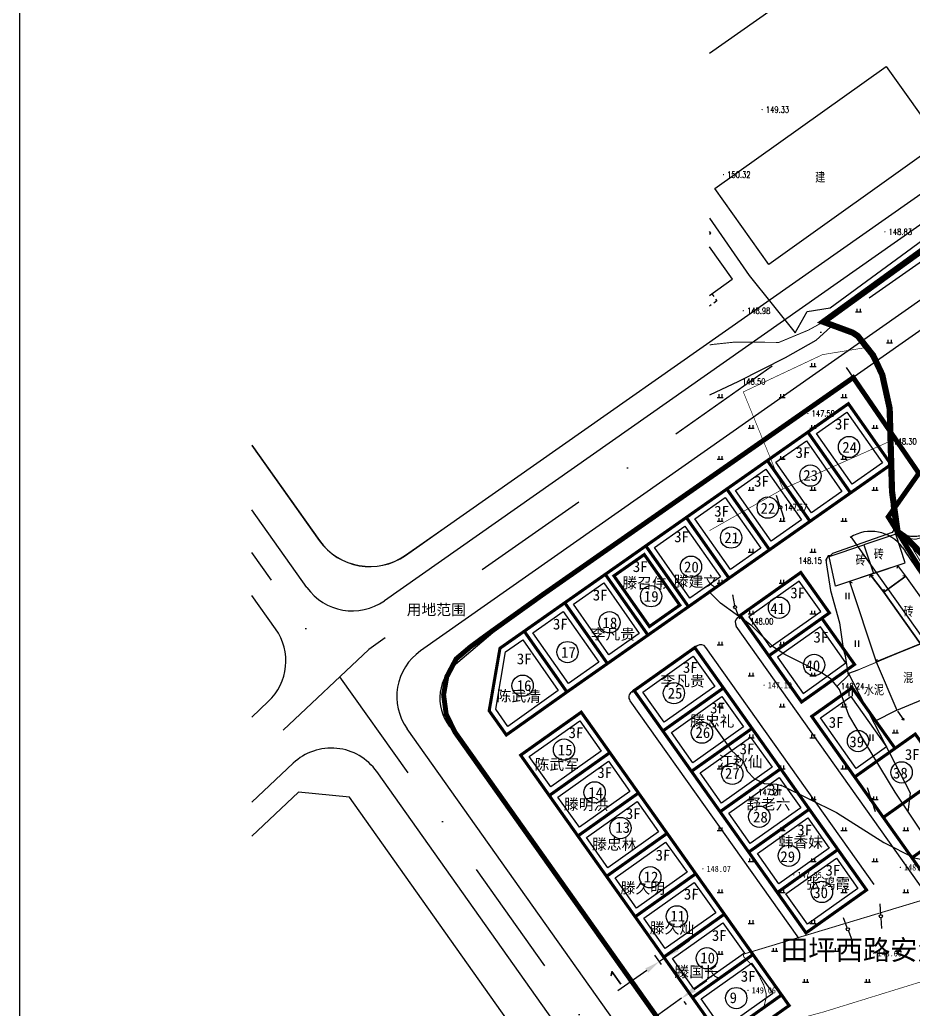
# Model space of a CAD drawing. Extents: x -809667 to 586099, y 3084146 to 3634412.
# Drawn here: x 381543.4 to 381687.8, y 3085618.6 to 3085778.5 of the extents above; entities that cross this region are included whole.
import ezdxf
from ezdxf.enums import TextEntityAlignment as Align

# ---------------------------------------------------------------- set-up
doc = ezdxf.new("R2010")
doc.units = 0
doc.header["$LTSCALE"] = 0.5
doc.header["$PDSIZE"] = 0.2
for name, pattern in [('DASHDOT', [25.4, 12.7, -6.35, 0, -6.35]), ('X3', [5, 4, -1]), ('X5', [3, 2, -1]), ('X9', [10, 6, -2, 0, -2])]:
    doc.linetypes.add(name, pattern=pattern)
doc.layers.get('0').update_dxf_attribs({"linetype": 'CONTINUOUS'})
doc.layers.get('Defpoints').update_dxf_attribs({"linetype": 'CONTINUOUS'})
for name, color, linetype in [('0-人行道线', 46, 'CONTINUOUS'), ('dxt', 252, 'CONTINUOUS'), ('GCD', 252, 'CONTINUOUS'), ('RD-中线', 1, 'DASHDOT'), ('RD-侧石线', 5, 'CONTINUOUS'), ('RD-红线', 7, 'CONTINUOUS'), ('TX-图例', 7, 'CONTINUOUS'), ('XG-规划建筑', 7, 'CONTINUOUS'), ('平面线', 7, 'CONTINUOUS'), ('文字', 7, 'CONTINUOUS'), ('新测范围线', 1, 'CONTINUOUS'), ('道路', 4, 'CONTINUOUS')]:
    doc.layers.add(name, color=color, linetype=linetype)
doc.styles.add('DIMHT', font='simhei.ttf', dxfattribs={"width": 0.8})
doc.styles.add('DIMST', font='', dxfattribs={"width": 0.8})
doc.styles.add('HZ', font='', dxfattribs={"width": 0.8})
doc.styles.get("Standard").update_dxf_attribs({"font": 'rs.shx', "bigfont": 'hztxt.shx'})
doc.styles.add('宋体', font='')
doc.styles.get('DIMST').set_extended_font_data('SimSun')
doc.styles.get('HZ').set_extended_font_data('NSimSun')
doc.styles.get('宋体').set_extended_font_data('SimSun')
doc.linetypes.add('10421', pattern='A,2,[150,AAA.SHX,S=1,R=0,X=0,Y=1],1e-11', length=2)
doc.linetypes.add('1161', pattern='A,0,[149,AAA.SHX,S=0.15,R=0,X=0,Y=0],-1.6', length=1.6)
doc.linetypes.add('443', pattern='A,5,[169,AAA.SHX,S=0.83,R=0,X=0,Y=0],5', length=10)
doc.linetypes.add('445', pattern='A,8,-0.5,[147,AAA.SHX,S=1,R=0,X=0,Y=0],-1.5', length=10)
doc.dimstyles.new('ISO-25', dxfattribs={"dimtxt": 2.5, "dimasz": 2.5, "dimexe": 1.25, "dimexo": 0.625, "dimtad": 1, "dimtxsty": 'Standard', "dimcen": 2.5, "dimadec": 0, "dimazin": 0, "dimtfac": 1, "dimtmove": 0, "dimatfit": 3, "dimfxl": 0, "dimarcsym": 0})

# ---------------------------------------------------------------- blocks, each defined once
blk = doc.blocks.new('gc170')
at = {"linetype": 'Continuous'}
blk.add_circle((0, 0), 0.5, dxfattribs=at)
blk = doc.blocks.new('gc013c')
at = {"linetype": 'Continuous'}
blk.add_line((0.5, 0), (4, 0), dxfattribs=at)
at = {"linetype": 'Continuous', "const_width": 0.15, "flags": 128}
blk.add_lwpolyline([(3.775, 0, 1), (3.925, 0, 1)], format="xyb", close=True, dxfattribs=at)
blk = doc.blocks.new('gc119')
at = {"color": 0}
for p, q in [((-1, 0), (1, 0)), ((-0.5, 1), (-0.5, 0)), ((0.5, 1), (0.5, 0))]:
    blk.add_line(p, q, dxfattribs=at)
blk = doc.blocks.new('gc121')
at = {"color": 0}
for p, q in [((-0.5, -1), (-0.5, 1)), ((0.5, -1), (0.5, 1))]:
    blk.add_line(p, q, dxfattribs=at)
blk = doc.blocks.new('gc013b')
at = {"linetype": 'Continuous'}
blk.add_line((0.5, 0), (4, 0), dxfattribs=at)
at = {"linetype": 'Continuous', "flags": 128}
blk.add_lwpolyline([(3.39, 0.35), (4, 0), (3.39, -0.35)], dxfattribs=at)
blk = doc.blocks.new('GC200')
at = {"color": 0, "linetype": 'Continuous', "const_width": 0.2, "flags": 128}
blk.add_lwpolyline([(-0.1, 0, 1), (0.1, 0, 1)], format="xyb", close=True, dxfattribs=at)
blk = doc.blocks.new('*D58')
at = {"layer": 'Defpoints', "color": 0, "linetype": 'ByBlock', "transparency": 16777216}
for p in [(381647.59, 3085626.92), (381647.46, 3085625.38), (381648.28, 3085625.96)]:
    blk.add_point(p, dxfattribs=at)
at = {"layer": '平面线', "color": 0, "linetype": 'ByBlock', "lineweight": -2, "transparency": 16777216}
for p, q in [((381649.63, 3085628.37), (381651.67, 3085629.82)), ((381647.92, 3085626.47), (381646.87, 3085627.94)), ((381647.1, 3085625.89), (381646.05, 3085627.37)), ((381647.59, 3085626.92), (381646.78, 3085626.35)), ((381644.74, 3085624.9), (381640.08, 3085621.6))]:
    blk.add_line(p, q, dxfattribs=at)
at = {"layer": '平面线', "color": 0, "linetype": 'ByBlock', "transparency": 16777216}
for points in [[(381649.39, 3085628.71), (381649.87, 3085628.03), (381647.59, 3085626.92)], [(381644.5, 3085625.24), (381644.98, 3085624.56), (381646.78, 3085626.35)]]:
    blk.add_solid(points, dxfattribs=at)
at = {"layer": '平面线', "color": 0, "linetype": 'ByBlock', "lineweight": -2, "transparency": 16777216, "insert": (381639.75, 3085623.66), "char_height": 2.5, "attachment_point": 5, "rotation": 35.3299}
blk.add_mtext('1', dxfattribs=at)
blk = doc.blocks.new('*D57')
at = {"layer": 'Defpoints', "color": 0, "linetype": 'ByBlock', "transparency": 16777216}
for p in [(381650.37, 3085620.41), (381650.37, 3085620.41), (381646.29, 3085617.52)]:
    blk.add_point(p, dxfattribs=at)
at = {"layer": '平面线', "color": 0, "linetype": 'ByBlock', "lineweight": -2, "transparency": 16777216}
for p, q in [((381652.41, 3085621.86), (381654.45, 3085623.3)), ((381650.37, 3085620.41), (381646.29, 3085617.52)), ((381650.73, 3085619.9), (381651.09, 3085619.39)), ((381646.65, 3085617.01), (381647.01, 3085616.5)), ((381644.25, 3085616.07), (381636.92, 3085610.88))]:
    blk.add_line(p, q, dxfattribs=at)
at = {"layer": '平面线', "color": 0, "linetype": 'ByBlock', "transparency": 16777216}
for points in [[(381652.17, 3085622.2), (381652.65, 3085621.52), (381650.37, 3085620.41)], [(381644.01, 3085616.41), (381644.49, 3085615.73), (381646.29, 3085617.52)]]:
    blk.add_solid(points, dxfattribs=at)
at = {"layer": '平面线', "color": 0, "linetype": 'ByBlock', "lineweight": -2, "transparency": 16777216, "insert": (381638.48, 3085614.28), "char_height": 2.5, "attachment_point": 5, "rotation": 35.329}
blk.add_mtext('5.0', dxfattribs=at)

msp = doc.modelspace()

# ---------------------------------------------------------------- linework, layer by layer
at = {"color": 8, "linetype": 'X9', "const_width": 0.8}
msp.add_lwpolyline([(381688.612, 3085557.847), (381613.748, 3085663.416), (381612.332, 3085666.309), (381611.908, 3085669.443), (381612.419, 3085672.365), (381613.949, 3085675.258), (381616.248, 3085677.207), (381618.117, 3085678.583), (381619.83, 3085679.826), (381627.879, 3085685.598), (381678.11, 3085720.709), (381688.717, 3085705.242), (381683.758, 3085698.203), (381694.557, 3085680.778)], dxfattribs=at)
at = {"layer": '0-人行道线', "linetype": 'Continuous', "flags": 128}
msp.add_lwpolyline([(381779.809, 3085792.095), (381622.358, 3085681.595)], dxfattribs=at)
at = {"layer": 'dxt', "color": 252, "linetype": 'Continuous'}
for p, q in [((381685.319, 3085690.36), (381685.17, 3085689.883)), ((381680.857, 3085688.871), (381680.712, 3085688.393)), ((381680.857, 3085688.871), (381681.336, 3085688.725)), ((381686.633, 3085688.598), (381686.139, 3085688.676)), ((381677.487, 3085687.746), (381677.934, 3085687.523)), ((381683.039, 3085686.046), (381683.113, 3085686.54)), ((381681.827, 3085674.781), (381682.035, 3085675.236))]:
    msp.add_line(p, q, dxfattribs=at)
at = {"layer": 'dxt', "color": 252, "linetype": '445', "elevation": -858.801, "flags": 128}
msp.add_lwpolyline([(381654.883, 3085746.471), (381661.278, 3085737.187), (381668.743, 3085727.948), (381670.662, 3085731.379), (381674.375, 3085732), (381709.977, 3085758.099), (381714.219, 3085762.5), (381722.188, 3085766.75), (381738.477, 3085779.421), (381742.016, 3085784.921), (381742.41, 3085793.17), (381740.642, 3085811.501), (381734.152, 3085821.911), (381727.781, 3085842.5), (381726.313, 3085846.5), (381723.094, 3085856), (381720.781, 3085865), (381715.969, 3085881.25), (381715.688, 3085882.75), (381704.233, 3085903.144), (381697.463, 3085915.539), (381680.146, 3085947.558), (381671.12, 3085960.329), (381663.034, 3085967.466), (381658.145, 3085967.841), (381654.883, 3085966.997)], dxfattribs=at)
at = {"layer": 'dxt', "color": 252, "linetype": 'Continuous', "flags": 128}
msp.add_lwpolyline([(381654.883, 3085791.107), (381666.094, 3085799), (381674.57, 3085786.961), (381654.883, 3085773.1)], dxfattribs=at)
for points, elevation in [([(381655.719, 3085751.25), (381683.406, 3085771), (381692.148, 3085758.744), (381664.461, 3085738.994)], -862.236), ([(381686.518, 3085690.76), (381684.971, 3085695.397), (381679.841, 3085693.686), (381681.388, 3085689.048)], 60.58), ([(381675.244, 3085686.998), (381674.214, 3085691.808), (381679.841, 3085693.686), (381681.388, 3085689.048)], 60.58), ([(381681.827, 3085674.781), (381688.96, 3085677.711), (381683.039, 3085686.046), (381680.857, 3085688.871), (381677.487, 3085687.746)], 60.58), ([(381681.827, 3085674.781), (381685.143, 3085666.989), (381691.258, 3085669.478), (381689.666, 3085673.432), (381694.763, 3085675.483), (381693.165, 3085679.403)], 60.58)]:
    msp.add_lwpolyline(points, close=True, dxfattribs=dict(at, elevation=elevation))
at = {"layer": 'dxt', "color": 252, "linetype": '10421', "flags": 128}
msp.add_lwpolyline([(381685.425, 3085696.252, 0.0265011), (381685.635, 3085695.971, 0.043553), (381685.785, 3085695.82, 0.0654394), (381686.612, 3085695.291, 0.0850163), (381687.343, 3085695.09, 0.0425752), (381688.178, 3085695.078, 0.0401944), (381689.052, 3085695.211, 0.0141113), (381689.944, 3085695.448, 0.0043476), (381692.808, 3085696.324, 0.0144828), (381696.338, 3085697.55, 0.0082286), (381702.446, 3085699.988, 0.0608419), (381707.715, 3085702.989, 0.0485335), (381713.34, 3085708.086, 0.0593899), (381715.928, 3085711.72, 0.06318), (381717.461, 3085715.625, 0.1455666), (381717.308, 3085719.337, -0.1345724), (381717.056, 3085723.336, -0.153507), (381719.311, 3085727.372, 0.132719), (381722.09, 3085731.904, 0.1594166), (381721.944, 3085736.783, -0.1825532), (381722.009, 3085741.077, -0.1805277), (381724.876, 3085744.26, 0.130905), (381729.172, 3085748.187, 0.2120466), (381730.201, 3085754.903, -0.191841), (381730.467, 3085757.246, -0.1034024)], format="xyb", dxfattribs=at)
at = {"layer": 'dxt', "color": 252, "linetype": 'Continuous', "elevation": -867.85, "flags": 128}
for points in [[(381654.883, 3085743.889), (381655.087, 3085744.035), (381654.883, 3085744.32)], [(381654.883, 3085733.974), (381658.555, 3085736.597), (381658.59, 3085736.622), (381654.883, 3085741.812)]]:
    msp.add_lwpolyline(points, dxfattribs=at)
at = {"layer": 'dxt', "color": 252, "linetype": 'X5', "elevation": -867.139, "flags": 128}
msp.add_lwpolyline([(381654.883, 3085733.974), (381655.26, 3085734.243), (381656.083, 3085733.091), (381654.883, 3085732.234)], dxfattribs=at)
at = {"layer": 'dxt', "color": 252, "linetype": 'X3', "const_width": 0.15, "flags": 128}
for points in [[(381685.28, 3085695.794), (381684.377, 3085702.293), (381683.996, 3085715.717), (381683.683, 3085717.656), (381682.797, 3085721.176), (381681.332, 3085724.289), (381678.846, 3085727.431), (381677.997, 3085727.978), (381673.598, 3085729.555), (381673.294, 3085729.711), (381670.841, 3085728.369), (381666.1, 3085726.397), (381658.945, 3085726.443), (381655.276, 3085726.052), (381654.883, 3085725.965)], [(381717.498, 3085714.124), (381716.046, 3085711.493), (381715.564, 3085710.076), (381715.094, 3085709.218), (381714.232, 3085708.275), (381713.008, 3085706.64), (381706.61, 3085701.379), (381701.886, 3085699.507), (381700.366, 3085698.666), (381694.287, 3085696.376), (381688.175, 3085694.578), (381686.738, 3085694.758), (381685.28, 3085695.794)], [(381686.738, 3085694.758), (381690.4, 3085688.56), (381694.287, 3085683.23), (381696.758, 3085677.826), (381700.011, 3085670.904), (381704.12, 3085661.891), (381707.987, 3085654.031), (381712.923, 3085645.894), (381716.727, 3085638.638), (381722.263, 3085629.579), (381727.146, 3085619.944), (381728.209, 3085617.181), (381728.209, 3085617.181)], [(381660.536, 3085627.595), (381695.32, 3085638.09)], [(381660.536, 3085627.595), (381660.331, 3085627.474), (381660.425, 3085627.112), (381662.066, 3085625.411), (381662.993, 3085623.877), (381663.648, 3085622.558), (381664.026, 3085621.227), (381664.048, 3085620.529), (381663.687, 3085619.066), (381662.995, 3085618.257), (381662.373, 3085617.966)]]:
    msp.add_lwpolyline(points, dxfattribs=at)
at = {"layer": 'dxt', "color": 252, "linetype": '10421'}
for points in [[(381674.508, 3085728.894), (381672.041, 3085726.703), (381667.099, 3085723.924), (381659.546, 3085720.075), (381654.883, 3085717.874)], [(381684.685, 3085696.289), (381684.528, 3085698.461), (381684.305, 3085699.997), (381684.119, 3085702.618), (381683.838, 3085715.307), (381682.852, 3085720.039), (381682.479, 3085721.388), (381680.128, 3085725.554), (381678.103, 3085727.639), (381673.967, 3085729.093), (381673.1, 3085729.579)], [(381684.685, 3085696.289), (381684.665, 3085696.094), (381684.382, 3085695.69), (381674.773, 3085692.27), (381674.438, 3085691.978), (381674.076, 3085691.908), (381673.671, 3085691.235), (381673.763, 3085690.438), (381674.457, 3085686.315), (381675.874, 3085681.059), (381676.493, 3085676.957)]]:
    msp.add_lwpolyline(points, dxfattribs=at)
at = {"layer": 'dxt', "color": 252, "linetype": 'Continuous', "const_width": 0.1, "flags": 128}
for points in [[(381680.128, 3085725.554), (381673.153, 3085724.419), (381660.346, 3085718.394), (381666.756, 3085702.712), (381683.984, 3085710.393)], [(381666.756, 3085702.712), (381654.883, 3085695.985)], [(381668.026, 3085616.776), (381673.368, 3085618.224), (381688.765, 3085622.984), (381694.263, 3085624.297), (381699.035, 3085625.762), (381701.887, 3085626.164)]]:
    msp.add_lwpolyline(points, dxfattribs=at)
at = {"layer": 'dxt', "color": 252, "linetype": 'Continuous', "flags": 128}
for points in [[(381683.039, 3085686.046), (381686.633, 3085688.598), (381685.319, 3085690.36), (381680.857, 3085688.871)], [(381688.96, 3085677.711), (381693.165, 3085679.403), (381686.633, 3085688.598), (381683.039, 3085686.046)]]:
    msp.add_lwpolyline(points, close=True, dxfattribs=at)
at = {"layer": 'dxt', "color": 252, "linetype": '10421', "elevation": 146.9, "flags": 128}
msp.add_lwpolyline([(381693.396, 3085642.614), (381692.928, 3085642.849), (381689.968, 3085646.129), (381684.895, 3085653.707), (381680.073, 3085661.612), (381677.386, 3085666.162), (381675.876, 3085670.302), (381674.526, 3085671.973), (381673.003, 3085673.013), (381667.074, 3085675.939), (381665.247, 3085677.133), (381661.748, 3085680.613), (381656.677, 3085684.278), (381654.883, 3085686.057)], dxfattribs=at)
at = {"layer": 'dxt', "color": 252, "linetype": '443', "const_width": 0.15, "flags": 128}
msp.add_lwpolyline([(381678.84, 3085673.447), (381688.96, 3085677.711)], dxfattribs=at)
at = {"layer": 'dxt', "color": 252, "linetype": '10421', "flags": 128}
for points in [[(381675.518, 3085670.837), (381677.324, 3085672.643), (381676.844, 3085675.773), (381676.493, 3085676.957)], [(381677.363, 3085672.905), (381687.33, 3085653.619), (381686.933, 3085650.504)]]:
    msp.add_lwpolyline(points, dxfattribs=at)
at = {"layer": 'dxt', "color": 252, "linetype": '1161', "flags": 128}
msp.add_lwpolyline([(381678.84, 3085673.447), (381677.363, 3085672.905)], dxfattribs=at)
at = {"layer": 'dxt', "color": 252, "linetype": '1161', "elevation": 60.58, "flags": 128}
msp.add_lwpolyline([(381685.143, 3085666.989), (381681.416, 3085665.063)], dxfattribs=at)
at = {"layer": 'dxt', "color": 252, "linetype": '10421', "elevation": 147.11}
msp.add_lwpolyline([(381654.883, 3085665.39), (381658.451, 3085660.432), (381660.321, 3085658.729), (381660.975, 3085657.115), (381662.113, 3085655.916), (381663.72, 3085655.135), (381665.717, 3085655.032), (381666.68, 3085654.757), (381675.413, 3085650.452), (381683.057, 3085645.569), (381687.982, 3085643.119), (381690.593, 3085642.578), (381691.554, 3085642.735), (381692.499, 3085643.241)], dxfattribs=at)
at = {"layer": 'RD-中线', "ltscale": 3}
for points in [[(381915.162, 3085898.084), (381915.162, 3085898.084), (381599.832, 3085676.783), (381580.938, 3085658.997)], [(381716.617, 3085501), (381580.938, 3085692.42)]]:
    msp.add_lwpolyline(points, dxfattribs=at)
at = {"layer": 'RD-侧石线', "ltscale": 3}
for points in [[(381589.818, 3085686.811), (381580.938, 3085699.338)], [(381584.757, 3085680.115), (381580.938, 3085685.502)]]:
    msp.add_lwpolyline(points, dxfattribs=at)
at = {"layer": 'RD-侧石线', "color": 8}
for points in [[(381589.818, 3085686.811, 0.4128462), (381602.333, 3085684.648, 0.4128462)], [(381608.185, 3085676.536, 0.4155823), (381606.012, 3085663.963, 0.4155823)]]:
    msp.add_lwpolyline(points, format="xyb", dxfattribs=at)
at = {"layer": 'RD-侧石线'}
for points in [[(381583.583, 3085668.355, 0.3741779), (381584.757, 3085680.115, 0.3741779)], [(381601.108, 3085657.046, 0.4554156), (381587.594, 3085658.395, 0.4554156)]]:
    msp.add_lwpolyline(points, format="xyb", dxfattribs=at)
at = {"layer": 'RD-侧石线', "flags": 128}
for points in [[(381583.583, 3085668.355), (381580.938, 3085665.865)], [(381587.594, 3085658.395), (381580.938, 3085652.129)]]:
    msp.add_lwpolyline(points, dxfattribs=at)
at = {"layer": 'RD-侧石线', "color": 8, "ltscale": 3}
for points in [[(381684.324, 3085553.478), (381606.012, 3085663.963)], [(381677.678, 3085549.018), (381601.108, 3085657.046)]]:
    msp.add_lwpolyline(points, dxfattribs=at)
at = {"layer": 'RD-红线', "flags": 128}
msp.add_lwpolyline([(381740.107, 3085786.226), (381612.016, 3085696.331)], dxfattribs=at)
at = {"layer": 'RD-红线'}
for points in [[(381580.938, 3085709.773), (381591.831, 3085694.409, 0.4128462), (381605.736, 3085692.006), (381611.996, 3085696.399), (381612.019, 3085696.366)], [(381580.938, 3085709.734), (381591.828, 3085694.374, 0.4128462), (381605.733, 3085691.971), (381611.993, 3085696.364), (381612.016, 3085696.331)]]:
    msp.add_lwpolyline(points, format="xyb", dxfattribs=at)
at = {"layer": 'RD-红线', "color": 8}
msp.add_lwpolyline([(381622.358, 3085681.595), (381622.367, 3085681.582), (381613.15, 3085673.782, 0.4156761), (381613.829, 3085663.313), (381688.657, 3085557.741)], format="xyb", dxfattribs=at)
at = {"layer": 'RD-红线'}
msp.add_lwpolyline([(381596.696, 3085652.893), (381588.459, 3085653.715), (381580.938, 3085646.635)], dxfattribs=at)
at = {"layer": 'RD-红线', "color": 8}
msp.add_lwpolyline([(381672.188, 3085546.386), (381596.696, 3085652.893)], dxfattribs=at)
at = {"layer": 'XG-规划建筑', "color": 8, "linetype": 'ByBlock', "lineweight": -2, "const_width": 0.5}
for points in [[(381677.327, 3085716.494), (381684.221, 3085706.672), (381677.673, 3085702.076), (381670.779, 3085711.897)], [(381670.779, 3085711.897), (381677.673, 3085702.076), (381671.125, 3085697.479), (381664.231, 3085707.301)], [(381664.231, 3085707.301), (381671.125, 3085697.479), (381664.577, 3085692.883), (381657.683, 3085702.705)], [(381657.683, 3085702.705), (381664.577, 3085692.883), (381658.03, 3085688.287), (381651.135, 3085698.109)], [(381651.135, 3085698.109), (381658.03, 3085688.287), (381651.482, 3085683.691), (381644.587, 3085693.512)], [(381644.587, 3085693.512), (381651.482, 3085683.691), (381644.934, 3085679.094), (381638.04, 3085688.916)], [(381644.343, 3085692.119), (381650.089, 3085683.935), (381645.178, 3085680.487), (381639.433, 3085688.672)], [(381638.04, 3085688.916), (381644.934, 3085679.094), (381638.386, 3085674.498), (381631.492, 3085684.32)], [(381659.839, 3085682.277), (381664.465, 3085675.75), (381674.255, 3085682.689), (381669.629, 3085689.216)], [(381631.492, 3085684.32), (381638.386, 3085674.498), (381631.838, 3085669.902), (381624.944, 3085679.724)], [(381624.944, 3085679.724), (381631.838, 3085669.902), (381622.048, 3085662.962), (381619.275, 3085666.874), (381621.019, 3085676.969)], [(381657.13, 3085670.551), (381647.34, 3085663.611), (381642.714, 3085670.138), (381652.504, 3085677.077)], [(381661.756, 3085664.024), (381651.966, 3085657.085), (381647.34, 3085663.611), (381657.13, 3085670.551)], [(381671.404, 3085665.96), (381677.931, 3085670.586), (381684.871, 3085660.796), (381678.344, 3085656.17)], [(381638.778, 3085660.112), (381628.987, 3085653.172), (381624.361, 3085659.699), (381634.151, 3085666.639)], [(381666.383, 3085657.497), (381656.593, 3085650.558), (381651.966, 3085657.085), (381661.756, 3085664.024)], [(381678.344, 3085656.17), (381682.97, 3085649.643), (381692.76, 3085656.583), (381688.134, 3085663.109)], [(381643.404, 3085653.585), (381633.614, 3085646.646), (381628.987, 3085653.172), (381638.778, 3085660.112)], [(381671.009, 3085650.971), (381661.219, 3085644.031), (381656.593, 3085650.558), (381666.383, 3085657.497)], [(381682.97, 3085649.643), (381687.596, 3085643.116), (381697.386, 3085650.056), (381692.76, 3085656.583)], [(381648.03, 3085647.059), (381638.24, 3085640.119), (381633.614, 3085646.646), (381643.404, 3085653.585)], [(381675.635, 3085644.444), (381665.845, 3085637.505), (381661.219, 3085644.031), (381671.009, 3085650.971)], [(381652.656, 3085640.532), (381642.866, 3085633.592), (381638.24, 3085640.119), (381648.03, 3085647.059)], [(381680.261, 3085637.917), (381670.471, 3085630.978), (381665.845, 3085637.505), (381675.635, 3085644.444)], [(381657.283, 3085634.005), (381647.493, 3085627.066), (381642.866, 3085633.592), (381652.656, 3085640.532)], [(381661.909, 3085627.478), (381652.119, 3085620.539), (381647.493, 3085627.066), (381657.283, 3085634.005)], [(381666.535, 3085620.952), (381656.745, 3085614.012), (381652.119, 3085620.539), (381661.909, 3085627.478)], [(381666.535, 3085620.952), (381667.748, 3085619.241), (381657.958, 3085612.302), (381656.745, 3085614.012)]]:
    msp.add_lwpolyline(points, close=True, dxfattribs=at)
at = {"layer": 'XG-规划建筑', "color": 8, "linetype": 'ByBlock', "lineweight": -2}
for points in [[(381677.083, 3085715.101), (381682.828, 3085706.916), (381677.917, 3085703.469), (381672.172, 3085711.653)], [(381670.535, 3085710.504), (381676.28, 3085702.32), (381671.369, 3085698.872), (381665.624, 3085707.057)], [(381663.987, 3085705.908), (381669.732, 3085697.723), (381664.821, 3085694.276), (381659.076, 3085702.461)], [(381657.439, 3085701.312), (381663.184, 3085693.127), (381658.274, 3085689.68), (381652.528, 3085697.865)], [(381650.891, 3085696.716), (381656.637, 3085688.531), (381651.726, 3085685.084), (381645.98, 3085693.268)], [(381637.796, 3085687.523), (381643.541, 3085679.338), (381638.63, 3085675.891), (381632.885, 3085684.076)], [(381631.248, 3085682.927), (381636.993, 3085674.742), (381632.082, 3085671.295), (381626.337, 3085679.48)], [(381624.7, 3085678.331), (381630.448, 3085670.142), (381622.286, 3085664.357), (381620.332, 3085667.113), (381621.934, 3085676.389)], [(381655.736, 3085670.788), (381647.578, 3085665.005), (381644.108, 3085669.9), (381652.266, 3085675.683)], [(381672.799, 3085665.722), (381677.694, 3085669.192), (381683.476, 3085661.034), (381678.581, 3085657.564)], [(381660.362, 3085664.262), (381652.204, 3085658.479), (381648.734, 3085663.374), (381656.892, 3085669.157)], [(381637.383, 3085660.349), (381629.225, 3085654.567), (381625.755, 3085659.462), (381633.914, 3085665.244)], [(381664.988, 3085657.735), (381656.83, 3085651.952), (381653.36, 3085656.847), (381661.519, 3085662.63)], [(381642.01, 3085653.823), (381633.851, 3085648.04), (381630.382, 3085652.935), (381638.54, 3085658.718)], [(381669.615, 3085651.208), (381661.456, 3085645.425), (381657.987, 3085650.32), (381666.145, 3085656.103)], [(381646.636, 3085647.296), (381638.478, 3085641.513), (381635.008, 3085646.408), (381643.166, 3085652.191)], [(381674.241, 3085644.681), (381666.083, 3085638.899), (381662.613, 3085643.794), (381670.771, 3085649.577)], [(381651.262, 3085640.769), (381643.104, 3085634.987), (381639.634, 3085639.882), (381647.793, 3085645.664)], [(381678.867, 3085638.155), (381670.709, 3085632.372), (381667.239, 3085637.267), (381675.398, 3085643.05)], [(381655.888, 3085634.243), (381647.73, 3085628.46), (381644.26, 3085633.355), (381652.419, 3085639.138)], [(381660.515, 3085627.716), (381652.356, 3085621.933), (381648.887, 3085626.828), (381657.045, 3085632.611)], [(381665.141, 3085621.189), (381656.983, 3085615.406), (381653.513, 3085620.302), (381661.671, 3085626.084)]]:
    msp.add_lwpolyline(points, close=True, dxfattribs=at)
at = {"layer": 'XG-规划建筑', "color": 8, "linetype": 'ByBlock', "lineweight": -2, "const_width": 0.5}
for points in [[(381669.629, 3085689.216), (381674.255, 3085682.689)], [(381692.223, 3085636.59), (381687.596, 3085643.116)]]:
    msp.add_lwpolyline(points, dxfattribs=at)
at = {"layer": 'XG-规划建筑', "color": 8, "linetype": 'ByBlock', "lineweight": -2, "elevation": -156.356}
for points in [[(381661.233, 3085682.039), (381664.703, 3085677.144), (381672.861, 3085682.927), (381669.391, 3085687.822)], [(381672.794, 3085680.428), (381665.859, 3085675.512), (381669.994, 3085669.679), (381676.928, 3085674.595)]]:
    msp.add_lwpolyline(points, close=True, dxfattribs=at)
at = {"layer": 'XG-规划建筑', "color": 8, "linetype": 'ByBlock', "lineweight": -2, "const_width": 0.5, "elevation": -156.356}
msp.add_lwpolyline([(381673.031, 3085681.822), (381664.465, 3085675.75), (381669.756, 3085668.285), (381678.323, 3085674.357)], close=True, dxfattribs=at)
at = {"layer": '平面线', "color": 8, "linetype": 'ByBlock', "lineweight": -2}
for p, q in [((381686.078, 3085693.232), (381686.485, 3085692.639)), ((381694.438, 3085681.036), (381686.485, 3085692.639)), ((381691.057, 3085635.641), (381659.216, 3085680.562)), ((381652.909, 3085677.362), (381642.269, 3085669.893)), ((381652.912, 3085677.367), (381642.306, 3085669.849)), ((381681.478, 3085638.779, -156.356), (381654.3, 3085677.122)), ((381639.21, 3085675.065), (381639.205, 3085675.073)), ((381642.028, 3085668.496), (381669.24, 3085630.105, -156.356))]:
    msp.add_line(p, q, dxfattribs=at)
for points in [[(381676.986, 3085722.351), (381686.592, 3085708.336)], [(381684.221, 3085706.672), (381677.327, 3085716.494)], [(381677.673, 3085702.076), (381670.779, 3085711.897)], [(381631.838, 3085669.902), (381684.221, 3085706.672)], [(381671.125, 3085697.479), (381664.231, 3085707.301)], [(381664.577, 3085692.883), (381657.683, 3085702.705)], [(381658.03, 3085688.287), (381651.135, 3085698.109)], [(381709.24, 3085650.626), (381677.787, 3085694.999)], [(381651.482, 3085683.691), (381644.587, 3085693.512)], [(381707.551, 3085654.962), (381694.438, 3085681.036), (381686.485, 3085692.639)], [(381644.934, 3085679.094), (381638.04, 3085688.916)], [(381638.386, 3085674.498), (381631.492, 3085684.32)], [(381631.838, 3085669.902), (381624.944, 3085679.724)], [(381619.275, 3085666.874), (381621.019, 3085676.969)], [(381619.275, 3085666.874), (381621.998, 3085662.995)], [(381661.756, 3085664.024), (381651.966, 3085657.085)], [(381628.987, 3085653.172), (381638.778, 3085660.112)], [(381666.383, 3085657.497), (381656.593, 3085650.558)], [(381638.24, 3085640.119), (381648.03, 3085647.059)], [(381675.635, 3085644.444), (381665.845, 3085637.505)], [(381642.866, 3085633.592), (381652.656, 3085640.532)], [(381652.119, 3085620.539), (381661.909, 3085627.478)]]:
    msp.add_lwpolyline(points, dxfattribs=at)
msp.add_lwpolyline([(381677.327, 3085716.494), (381684.221, 3085706.672), (381677.673, 3085702.076), (381670.779, 3085711.897)], close=True, dxfattribs=at)
for centre in [(381677.423, 3085709.495), (381671.194, 3085704.87), (381664.301, 3085699.697), (381658.375, 3085694.866), (381651.892, 3085690.143), (381645.45, 3085685.386), (381666.115, 3085683.518, -156.356), (381638.72, 3085681.172), (381631.934, 3085676.351), (381671.795, 3085674.284, -156.356), (381624.684, 3085670.93), (381649.126, 3085669.716), (381653.658, 3085663.335), (381678.885, 3085661.979, -156.356), (381631.368, 3085660.598), (381658.561, 3085656.681), (381685.927, 3085656.919), (381636.318, 3085653.689), (381662.924, 3085649.752), (381640.492, 3085647.914), (381667.717, 3085643.441), (381645.304, 3085639.964), (381673.051, 3085637.597), (381649.609, 3085633.651), (381654.455, 3085626.885), (381659.199, 3085620.443)]:
    msp.add_circle(centre, 1.721, dxfattribs=at)
for centre, radius, start, end in [((381680.985, 3085689.618), 6.246, 35.36468, 122.81704), ((381660.105, 3085681.156), 1.07, 128.80558, 213.78406), ((381653.484, 3085676.544), 1, 35.32991, 125.06679), ((381642.843, 3085669.075), 1, 125.06679, 215.32991)]:
    msp.add_arc(centre, radius, start, end, dxfattribs=at)
at = {"layer": '文字', "color": 3, "linetype": 'Continuous', "flags": 128}
msp.add_lwpolyline([(381543.42, 3085960.15), (382983.269, 3085960.15), (382983.269, 3085486.288), (381543.42, 3085486.288)], close=True, dxfattribs=at)
at = {"layer": '新测范围线', "color": 252, "const_width": 1, "flags": 128}
msp.add_lwpolyline([(381692.139, 3085689.108), (381686.738, 3085694.758), (381685.28, 3085695.794), (381684.377, 3085702.293), (381683.996, 3085715.717), (381682.797, 3085721.176), (381681.332, 3085724.289), (381678.846, 3085727.431), (381677.997, 3085727.978), (381673.294, 3085729.711), (381722.204, 3085765.139)], dxfattribs=at)
at = {"layer": '道路', "linetype": 'Continuous'}
for points in [[(381778.206, 3085795.858), (381608.185, 3085676.536)], [(381743.051, 3085783.405), (381602.333, 3085684.648)]]:
    msp.add_lwpolyline(points, dxfattribs=at)

# ---------------------------------------------------------------- block references
at = {"layer": 'dxt', "color": 8, "linetype": 'Continuous', "xscale": 0.5, "yscale": 0.5}
for name, p in [('gc119', (381678.967, 3085731.324)), ('gc119', (381683.967, 3085726.324)), ('gc119', (381671.616, 3085722.516)), ('gc119', (381656.616, 3085717.516)), ('gc119', (381666.616, 3085717.516)), ('gc119', (381676.616, 3085717.516)), ('gc119', (381661.616, 3085712.516)), ('gc119', (381671.616, 3085712.516)), ('gc119', (381681.616, 3085712.516)), ('gc119', (381656.616, 3085707.516)), ('gc119', (381666.616, 3085707.516)), ('gc119', (381676.616, 3085707.516)), ('gc119', (381661.616, 3085702.516)), ('gc119', (381671.616, 3085702.516)), ('gc119', (381681.616, 3085702.516)), ('gc119', (381656.616, 3085697.516)), ('gc119', (381666.616, 3085697.516)), ('gc119', (381676.616, 3085697.516)), ('gc119', (381661.616, 3085692.516)), ('gc119', (381671.616, 3085692.516)), ('gc119', (381656.616, 3085687.516)), ('gc119', (381666.616, 3085687.516)), ('gc121', (381677.214, 3085685.415)), ('gc119', (381661.616, 3085682.516)), ('gc119', (381671.616, 3085682.516)), ('gc119', (381656.616, 3085677.516)), ('gc119', (381666.616, 3085677.516)), ('gc121', (381678.747, 3085677.729)), ('gc119', (381661.616, 3085672.516)), ('gc119', (381671.616, 3085672.516)), ('gc121', (381677.726, 3085669.708)), ('gc119', (381656.616, 3085667.516)), ('gc119', (381666.616, 3085667.516)), ('gc119', (381676.616, 3085667.516)), ('gc119', (381661.616, 3085662.516)), ('gc119', (381671.616, 3085662.516)), ('gc121', (381681.074, 3085662.533)), ('gc119', (381684.909, 3085663.312)), ('gc119', (381656.616, 3085657.516)), ('gc119', (381666.616, 3085657.516)), ('gc119', (381676.616, 3085657.516)), ('gc119', (381661.616, 3085652.516)), ('gc119', (381671.616, 3085652.516)), ('gc119', (381681.616, 3085652.516)), ('gc119', (381656.616, 3085647.516)), ('gc119', (381666.616, 3085647.516)), ('gc119', (381676.616, 3085647.516)), ('gc119', (381686.616, 3085647.516)), ('gc119', (381661.616, 3085642.516)), ('gc119', (381671.616, 3085642.516)), ('gc119', (381681.616, 3085642.516)), ('gc119', (381656.616, 3085637.516)), ('gc119', (381666.616, 3085637.516)), ('gc119', (381676.616, 3085637.516)), ('gc119', (381686.616, 3085637.516)), ('gc119', (381661.616, 3085632.516)), ('gc119', (381671.616, 3085632.516)), ('gc119', (381656.616, 3085627.516)), ('gc119', (381665.425, 3085628.013)), ('gc119', (381675.425, 3085628.013)), ('gc119', (381685.425, 3085628.013)), ('gc119', (381670.425, 3085623.013)), ('gc119', (381680.425, 3085623.013))]:
    msp.add_blockref(name, p, dxfattribs=at)
at = {"layer": 'dxt', "color": 252, "linetype": 'Continuous'}
for name, p, xscale, yscale, rotation in [('gc013c', (381666.329, 3085699.747, 0.726), 0.4999999998455661, 0.4999999998455661, 107.9584545125313), ('gc013c', (381666.329, 3085699.747, 0.726), 0.5000000000276719, 0.5000000000276719, 287.9992061053765), ('gc013c', (381659.02, 3085683.612, 0.726), 0.4999999998653831, 0.4999999998653831, 99.88920196239994), ('gc013c', (381659.02, 3085683.612, 0.726), 0.4999999998570938, 0.4999999998570938, 289.9893206300482), ('gc013b', (381685.143, 3085666.989), 0.5, 0.5, 304.016431024962), ('gc013c', (381681.044, 3085652.495, 0.724), 0.5000000000276719, 0.5000000000276719, 107.9992061053765), ('gc013c', (381681.044, 3085652.495, 0.724), 0.5000000001236299, 0.5000000001236299, 288.005788483677), ('gc013c', (381682.563, 3085633.663, 0.724), 0.4999999999841478, 0.4999999999841478, 92.98505355437237), ('gc013c', (381677.237, 3085631.557, 0.724), 0.4999999998570938, 0.4999999998570938, 109.9893206300482), ('gc013c', (381682.563, 3085633.663, 0.724), 0.4999999998150619, 0.4999999998150619, 273.0365344784894), ('gc013c', (381677.237, 3085631.557, 0.724), 0.5000000000456002, 0.5000000000456002, 290.0496286405681)]:
    msp.add_blockref(name, p, dxfattribs=dict(at, xscale=xscale, yscale=yscale, rotation=rotation))
at = {"layer": 'dxt', "color": 252, "linetype": 'Continuous', "xscale": 0.5, "yscale": 0.5}
for p in [(381666.329, 3085699.747, 0.726), (381659.02, 3085683.612, 0.726), (381681.044, 3085652.495, 0.724), (381682.563, 3085633.663, 0.724), (381677.237, 3085631.557, 0.724)]:
    msp.add_blockref('gc170', p, dxfattribs=at)
at = {"layer": 'GCD', "color": 8, "linetype": 'Continuous'}
ref = msp.add_blockref('GC200', (381663.383, 3085764.014, 149.327), dxfattribs=dict(at, xscale=0.5, yscale=0.5, zscale=0.5))
ref.add_attrib('height', '149.33', dxfattribs={"linetype": 'Continuous', "height": 1, "width": 0.8}).set_placement((381663.983, 3085764.014, 149.327), align=Align.MIDDLE_LEFT)
ref = msp.add_blockref('GC200', (381657.14, 3085753.5, 150.317), dxfattribs=dict(at, xscale=0.5, yscale=0.5, zscale=0.5))
ref.add_attrib('height', '150.32', dxfattribs={"linetype": 'Continuous', "height": 1, "width": 0.8}).set_placement((381657.74, 3085753.5, 150.317), align=Align.MIDDLE_LEFT)
ref = msp.add_blockref('GC200', (381683.233, 3085744.259, 148.826), dxfattribs=dict(at, xscale=0.5, yscale=0.5, zscale=0.5))
ref.add_attrib('height', '148.83', dxfattribs={"linetype": 'Continuous', "height": 1, "width": 0.8}).set_placement((381683.833, 3085744.259, 148.826), align=Align.MIDDLE_LEFT)
ref = msp.add_blockref('GC200', (381660.341, 3085731.506, 148.977), dxfattribs=dict(at, xscale=0.5, yscale=0.5, zscale=0.5))
ref.add_attrib('height', '148.98', dxfattribs={"linetype": 'Continuous', "height": 1, "width": 0.8}).set_placement((381660.941, 3085731.506, 148.977), align=Align.MIDDLE_LEFT)
ref = msp.add_blockref('GC200', (381659.551, 3085720.073, 148.497), dxfattribs=dict(at, xscale=0.5, yscale=0.5, zscale=0.5))
ref.add_attrib('height', '148.50', dxfattribs={"linetype": 'Continuous', "height": 1, "width": 0.8}).set_placement((381660.151, 3085720.073, 148.497), align=Align.MIDDLE_LEFT)
ref = msp.add_blockref('GC200', (381670.782, 3085714.913, 147.586), dxfattribs=dict(at, xscale=0.5, yscale=0.5, zscale=0.5))
ref.add_attrib('height', '147.59', dxfattribs={"linetype": 'Continuous', "height": 1, "width": 0.8}).set_placement((381671.382, 3085714.913, 147.586), align=Align.MIDDLE_LEFT)
ref = msp.add_blockref('GC200', (381683.989, 3085710.391, 148.296), dxfattribs=dict(at, xscale=0.5, yscale=0.5, zscale=0.5))
ref.add_attrib('height', '148.30', dxfattribs={"linetype": 'Continuous', "height": 1, "width": 0.8}).set_placement((381684.589, 3085710.391, 148.296), align=Align.MIDDLE_LEFT)
ref = msp.add_blockref('GC200', (381666.334, 3085699.745, 147.566), dxfattribs=dict(at, xscale=0.5, yscale=0.5, zscale=0.5))
ref.add_attrib('height', '147.57', dxfattribs={"linetype": 'Continuous', "height": 1, "width": 0.8}).set_placement((381666.934, 3085699.745, 147.566), align=Align.MIDDLE_LEFT)
ref = msp.add_blockref('GC200', (381673.827, 3085691.238, 148.146), dxfattribs=dict(at, xscale=0.5, yscale=0.5, zscale=0.5))
ref.add_attrib('height', '148.15', dxfattribs={"linetype": 'Continuous', "height": 1, "width": 0.8}).set_placement((381669.28, 3085691.136, 148.146), align=Align.MIDDLE_LEFT)
ref = msp.add_blockref('GC200', (381660.827, 3085681.328, 147.996), dxfattribs=dict(at, xscale=0.5, yscale=0.5, zscale=0.5))
ref.add_attrib('height', '148.00', dxfattribs={"linetype": 'Continuous', "height": 1, "width": 0.8}).set_placement((381661.427, 3085681.328, 147.996), align=Align.MIDDLE_LEFT)
ref = msp.add_blockref('GC200', (381663.703, 3085671.008, 147.19), dxfattribs=dict(at, xscale=0.5, yscale=0.5, zscale=0.5))
ref.add_attrib('height', '147.19', dxfattribs={"linetype": 'Continuous', "height": 1, "style": 'HZ', "width": 0.8}).set_placement((381664.303, 3085671.008, 147.19), align=Align.MIDDLE_LEFT)
ref = msp.add_blockref('GC200', (381675.523, 3085670.836, 148.236), dxfattribs=dict(at, xscale=0.5, yscale=0.5, zscale=0.5))
ref.add_attrib('height', '148.24', dxfattribs={"linetype": 'Continuous', "height": 1, "width": 0.8}).set_placement((381676.123, 3085670.836, 148.236), align=Align.MIDDLE_LEFT)
ref = msp.add_blockref('GC200', (381663.468, 3085655.219, 147.206), dxfattribs=dict(at, xscale=0.5, yscale=0.5, zscale=0.5))
ref.add_attrib('height', '147.21', dxfattribs={"linetype": 'Continuous', "height": 1, "width": 0.8}).set_placement((381662.76, 3085653.708, 147.206), align=Align.MIDDLE_LEFT)
ref = msp.add_blockref('GC200', (381685.719, 3085641.568, 148.71), dxfattribs=dict(at, xscale=0.5, yscale=0.5, zscale=0.5))
ref.add_attrib('height', '148.71', dxfattribs={"linetype": 'Continuous', "height": 1, "style": 'HZ', "width": 0.8}).set_placement((381686.319, 3085641.568, 148.71), align=Align.MIDDLE_LEFT)
ref = msp.add_blockref('GC200', (381653.82, 3085641.325, 148.07), dxfattribs=dict(at, xscale=0.5, yscale=0.5, zscale=0.5))
ref.add_attrib('height', '148.07', dxfattribs={"linetype": 'Continuous', "height": 1, "style": 'HZ', "width": 0.8}).set_placement((381654.42, 3085641.325, 148.07), align=Align.MIDDLE_LEFT)
ref = msp.add_blockref('GC200', (381668.502, 3085640.347, 147.95), dxfattribs=dict(at, xscale=0.5, yscale=0.5, zscale=0.5))
ref.add_attrib('height', '147.95', dxfattribs={"linetype": 'Continuous', "height": 1, "style": 'HZ', "width": 0.8}).set_placement((381669.102, 3085640.347, 147.95), align=Align.MIDDLE_LEFT)
ref = msp.add_blockref('GC200', (381681.436, 3085627.678, 148.6), dxfattribs=dict(at, xscale=0.5, yscale=0.5, zscale=0.5))
ref.add_attrib('height', '148.60', dxfattribs={"linetype": 'Continuous', "height": 1, "style": 'HZ', "width": 0.8}).set_placement((381682.036, 3085627.678, 148.6), align=Align.MIDDLE_LEFT)
ref = msp.add_blockref('GC200', (381661.099, 3085621.699, 149.06), dxfattribs=dict(at, xscale=0.5, yscale=0.5, zscale=0.5))
ref.add_attrib('height', '149.06', dxfattribs={"linetype": 'Continuous', "height": 1, "style": 'HZ', "width": 0.8}).set_placement((381661.699, 3085621.699, 149.06), align=Align.MIDDLE_LEFT)

# ---------------------------------------------------------------- texts
at = {"layer": 'dxt', "color": 252, "linetype": 'Continuous', "style": 'HZ', "width": 0.8}
for s, p in [('建', (381672.764, 3085753.141)), ('水泥', (381681.457, 3085670.283))]:
    msp.add_text(s, height=1.5, rotation=0.8, dxfattribs=at).set_placement(p, align=Align.MIDDLE)
for p in [(381683.054, 3085692.223), (381680.117, 3085691.222), (381687.856, 3085682.957)]:
    msp.add_text('砖', height=1.5, dxfattribs=at).set_placement(p, align=Align.MIDDLE_RIGHT)
msp.add_text('混', height=1.5, rotation=0.8, dxfattribs=at).set_placement((381687.815, 3085672.268), align=Align.MIDDLE_RIGHT)
at = {"layer": 'TX-图例', "color": 8, "linetype": 'Continuous', "style": 'DIMHT'}
msp.add_text('田坪西路安置地', height=3.24, dxfattribs=at).set_placement((381666.408, 3085626.614))
at = {"layer": 'XG-规划建筑', "color": 8, "linetype": 'ByBlock', "lineweight": -2, "style": 'DIMST'}
for s, p in [('3F', (381675.16, 3085712.329)), ('3F', (381668.791, 3085707.735)), ('3F', (381662.09, 3085703.086)), ('3F', (381655.639, 3085698.254)), ('3F', (381649.165, 3085694.12)), ('3F', (381642.489, 3085689.297)), ('滕召伟', (381640.791, 3085686.68, 145.2)), ('滕建文', (381649.103, 3085686.931, 145.2)), ('3F', (381667.934, 3085685.049, -156.356)), ('3F', (381636.012, 3085684.701)), ('3F', (381629.577, 3085680.014)), ('李凡贵', (381635.682, 3085678.426, 145.2)), ('3F', (381671.677, 3085677.896, -156.356)), ('3F', (381623.737, 3085674.391)), ('3F', (381650.58, 3085673.011)), ('李凡贵', (381646.944, 3085670.884, 145.2)), ('陈武清', (381620.479, 3085668.41, 145.2)), ('3F', (381654.978, 3085666.452)), ('滕忠礼', (381651.746, 3085664.374, 145.2)), ('3F', (381674.146, 3085664.133, -156.356)), ('3F', (381632.104, 3085662.464)), ('3F', (381659.741, 3085659.837)), ('江秋仙', (381656.293, 3085657.824, 145.2)), ('3F', (381686.441, 3085658.944)), ('陈武军', (381626.611, 3085657.365, 145.2)), ('3F', (381636.751, 3085656.018)), ('3F', (381664.347, 3085653.223)), ('滕明洪', (381631.357, 3085650.914, 145.2)), ('舒老六', (381660.811, 3085650.963, 145.2)), ('3F', (381641.358, 3085649.389)), ('3F', (381669.067, 3085646.742)), ('韩香妹', (381666.03, 3085644.829, 145.2)), ('滕忠林', (381635.905, 3085644.466, 145.2)), ('3F', (381646.165, 3085642.676)), ('3F', (381673.622, 3085640.233)), ('滕久明', (381640.519, 3085637.389, 145.2)), ('张鸿霞', (381670.442, 3085638.151, 145.2)), ('3F', (381650.744, 3085636.373)), ('滕久灿', (381645.238, 3085630.923, 145.2)), ('3F', (381655.259, 3085629.695)), ('滕国长', (381649.214, 3085623.854, 145.2)), ('3F', (381659.931, 3085623.098))]:
    msp.add_text(s, height=1.75, rotation=359.29859, dxfattribs=at).set_placement(p)
msp.add_text('用地范围', height=1.75, dxfattribs=at).set_placement((381605.952, 3085682.337, 157.083))
at = {"layer": '平面线', "color": 8, "linetype": 'ByBlock', "lineweight": -2, "char_height": 1.75, "width": 9.03778, "attachment_point": 1, "rotation": 359.29859, "style": '宋体'}
for s, insert in [('24', (381676.352, 3085710.326)), ('23', (381670.045, 3085705.791)), ('22', (381663.141, 3085700.471)), ('21', (381657.274, 3085695.717)), ('20', (381650.777, 3085691.002)), ('19', (381644.288, 3085686.247)), ('41', (381664.724, 3085684.284, -156.356)), ('18', (381637.606, 3085681.985)), ('17', (381630.902, 3085677.196)), ('40', (381670.404, 3085675.051, -156.356)), ('16', (381623.739, 3085671.837)), ('25', (381648.138, 3085670.598)), ('26', (381652.624, 3085664.25)), ('15', (381630.388, 3085661.418)), ('39', (381677.494, 3085662.746, -156.356)), ('27', (381657.387, 3085657.644)), ('14', (381635.314, 3085654.536)), ('28', (381661.929, 3085650.583)), ('13', (381639.677, 3085648.912)), ('29', (381666.342, 3085644.185)), ('12', (381644.249, 3085640.908)), ('30', (381671.66, 3085638.363)), ('11', (381648.555, 3085634.595)), ('10', (381653.401, 3085627.829)), ('9', (381658.145, 3085621.387))]:
    msp.add_mtext(s, dxfattribs=dict(at, insert=insert))
at = {"layer": '平面线', "color": 8, "linetype": 'ByBlock', "lineweight": -2, "insert": (381684.536, 3085657.686), "char_height": 1.75, "width": 9.03778, "attachment_point": 1, "style": '宋体'}
msp.add_mtext('38', dxfattribs=at)

# ---------------------------------------------------------------- dimensions: what is measured, and where the dimension line sits
at = {"layer": '平面线', "color": 8, "linetype": 'ByBlock', "lineweight": -2}
dim = msp.add_linear_dim(base=(381647.593, 3085626.925), p1=(381647.463, 3085625.378, 150.023), p2=(381648.279, 3085625.957), angle=35.32991, dimstyle='ISO-25', dxfattribs=at)
dim.commit()
dim.dimension.update_dxf_attribs({"geometry": '*D58', "text_midpoint": (381640.83, 3085622.131), "dimtype": 129})
dim = msp.add_linear_dim(base=(381650.369, 3085620.412, -156.356), p1=(381646.29, 3085617.52, 158.687), p2=(381650.369, 3085620.412, 150.023), angle=35.32905, text='5.0', dimstyle='ISO-25', dxfattribs=at)
dim.commit()
dim.dimension.update_dxf_attribs({"geometry": '*D57', "text_midpoint": (381639.564, 3085612.753, -156.356), "dimtype": 128})

doc.saveas('drawing.dxf')
